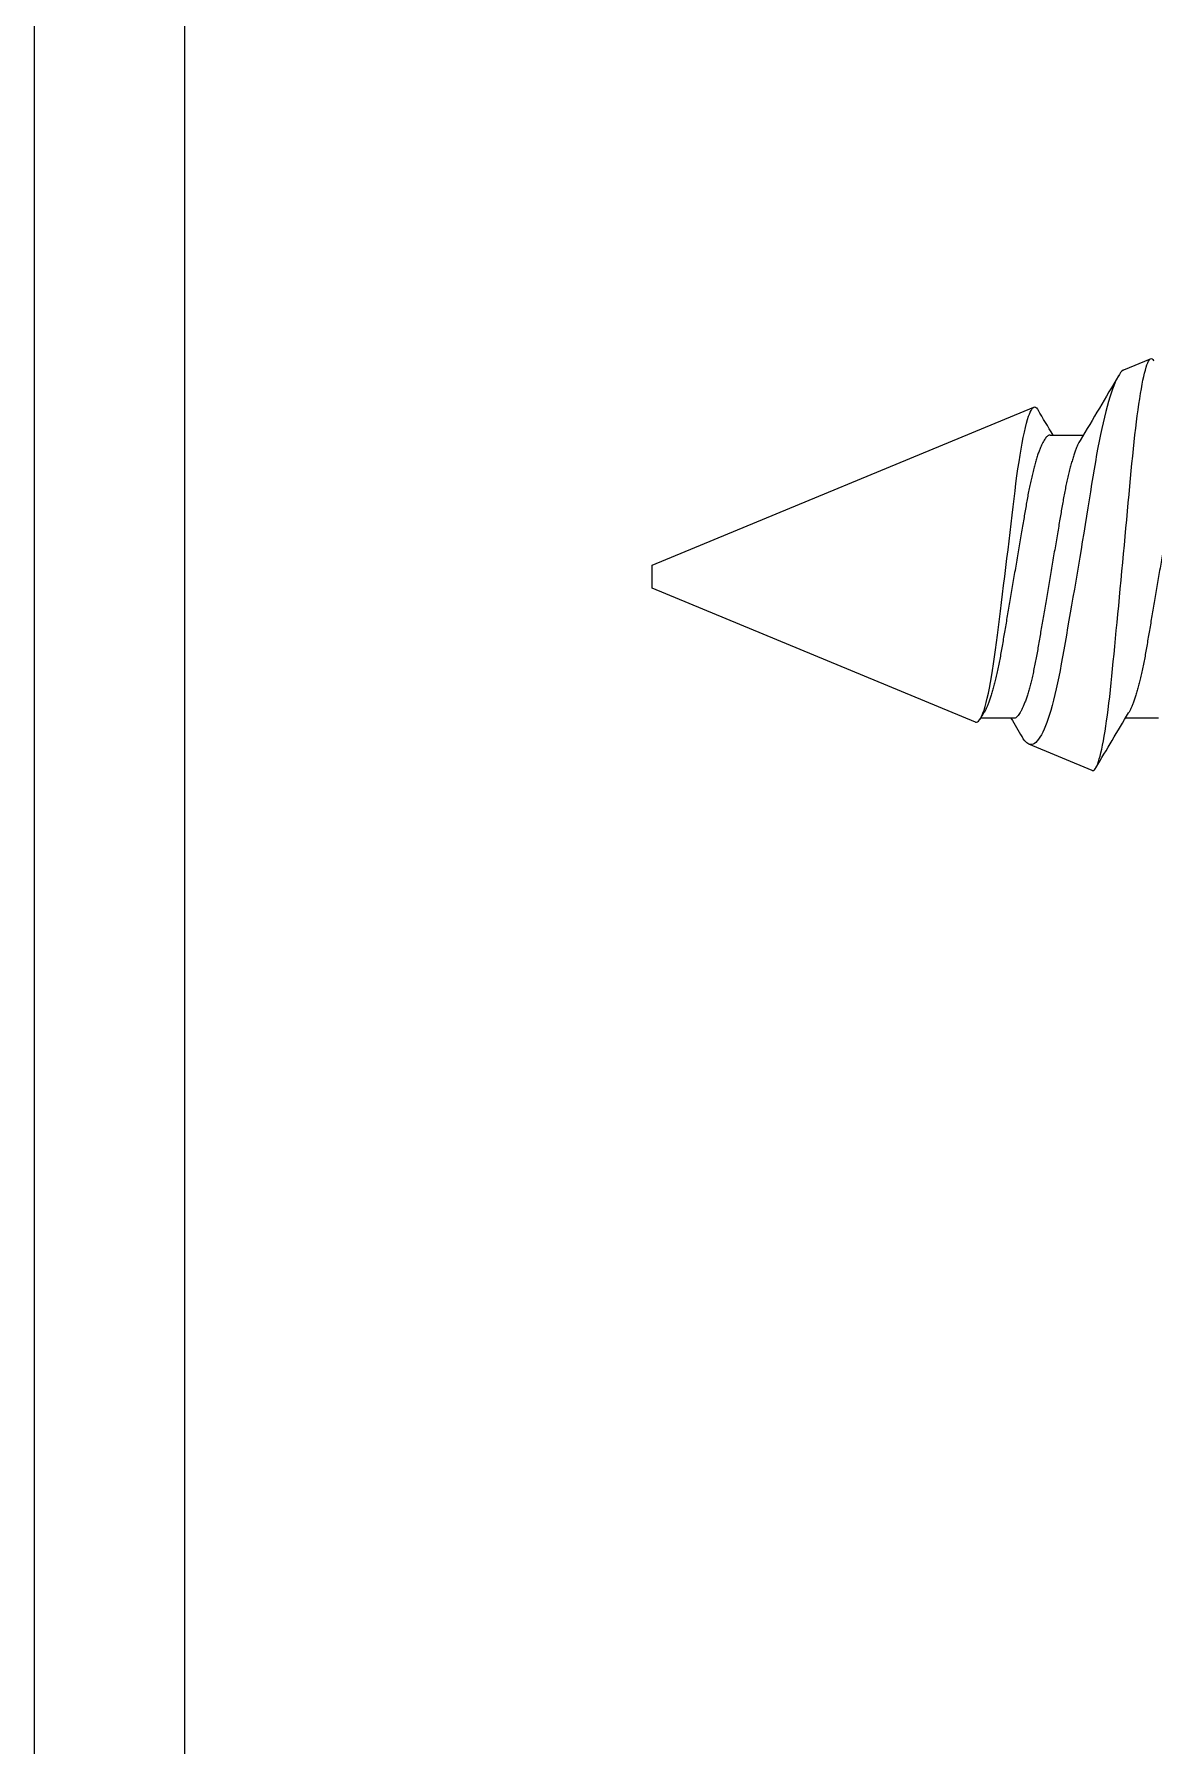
# Model space of a CAD drawing. Extents: x -23 to 190, y -172 to 85.
# Drawn here: x 3.305 to 3.789, y 50.498 to 51.238 of the extents above; entities that cross this region are included whole.
import ezdxf

# ---------------------------------------------------------------- set-up
doc = ezdxf.new("R2010")
doc.units = 0
doc.header["$MEASUREMENT"] = 0
doc.layers.get('0').update_dxf_attribs({"linetype": 'CONTINUOUS'})
doc.layers.add('Ballons', color=7, linetype='CONTINUOUS')
doc.layers.add('FRAME', color=1, linetype='CONTINUOUS')

# ---------------------------------------------------------------- blocks, each defined once
blk = doc.blocks.new('no 10 1 in')
at = {"color": 7, "linetype": 'Continuous', "lineweight": 15}
for p, q in [((55.99868, 25.66646), (55.98717, 25.67123)), ((56.20248, 25.58204), (56.03762, 25.65033)), ((56.03061, 25.63821), (56.01625, 25.63821)), ((56.20248, 25.57704), (56.20248, 25.58204)), ((56.20248, 25.57204), (56.20248, 25.57704)), ((56.06283, 25.5142), (56.20248, 25.57204)), ((55.98373, 25.51587), (55.99809, 25.51587)), ((56.04623, 25.51587), (56.06059, 25.51587)), ((56.01239, 25.4933), (56.03975, 25.50464))]:
    blk.add_line(p, q, dxfattribs=at)
at = {"color": 7, "linetype": 'Continuous', "lineweight": 15, "flags": 128}
for points in [[(56.01239, 25.4933), (56.01208, 25.49325), (56.01176, 25.49334), (56.01143, 25.49359), (56.0111, 25.49398), (56.01076, 25.49453), (56.01041, 25.49524), (56.01005, 25.49611), (56.0097, 25.49713), (56.00935, 25.49826), (56.009, 25.49952), (56.00865, 25.50094), (56.0083, 25.50249), (56.00794, 25.50421), (56.00758, 25.50607), (56.00722, 25.50807), (56.00687, 25.51021), (56.00653, 25.51239), (56.00619, 25.5147), (56.00585, 25.51712), (56.00552, 25.51966), (56.00518, 25.52236), (56.00486, 25.52516), (56.00453, 25.52809), (56.00422, 25.53111), (56.00392, 25.5341), (56.00362, 25.53716), (56.00331, 25.54032), (56.00299, 25.54354), (56.00267, 25.54689), (56.00234, 25.55029), (56.002, 25.55377), (56.00166, 25.55729), (56.00132, 25.56087), (56.00097, 25.56447), (56.00062, 25.56813), (56.00027, 25.57181), (55.99992, 25.57558), (55.99956, 25.57936), (55.9992, 25.58318), (55.99884, 25.58698), (55.9985, 25.59067), (55.99816, 25.59433), (55.99782, 25.598), (55.99748, 25.60163), (55.99714, 25.60531), (55.99681, 25.60895), (55.99647, 25.61255), (55.99615, 25.6161), (55.99584, 25.61946), (55.99554, 25.62275), (55.99524, 25.62599), (55.99493, 25.62915), (55.99461, 25.6323), (55.99429, 25.63535), (55.99395, 25.63833), (55.99362, 25.6412), (55.99328, 25.64396), (55.99294, 25.6466), (55.99259, 25.64915), (55.99225, 25.65158), (55.99189, 25.65392), (55.99153, 25.65614), (55.99118, 25.65823), (55.99082, 25.66017), (55.99047, 25.66193), (55.99013, 25.66354), (55.98978, 25.66502), (55.98944, 25.66634), (55.9891, 25.66753), (55.98876, 25.66857), (55.98842, 25.66944), (55.98809, 25.67015), (55.98778, 25.67067), (55.98747, 25.67103), (55.98717, 25.67123), (55.98686, 25.67127), (55.98655, 25.67116), (55.98623, 25.67088), (55.9859, 25.67044), (55.98582, 25.67029)], [(55.99867, 25.66645), (55.99906, 25.66626), (55.99958, 25.66584), (56.00012, 25.66524), (56.00068, 25.66447), (56.00126, 25.6635), (56.00185, 25.66236), (56.00245, 25.66104), (56.00306, 25.65954), (56.00362, 25.65804), (56.00418, 25.6564), (56.00475, 25.65462), (56.00532, 25.65271), (56.00591, 25.65062), (56.0065, 25.6484), (56.00709, 25.64604), (56.00768, 25.64356), (56.00825, 25.64104), (56.00881, 25.63841), (56.00938, 25.63567), (56.00994, 25.63282), (56.01051, 25.62981), (56.01106, 25.62672), (56.01162, 25.6235), (56.01216, 25.62021), (56.01267, 25.61696), (56.0132, 25.61365), (56.01374, 25.61025), (56.0143, 25.60679), (56.01488, 25.6032), (56.01547, 25.59957), (56.01607, 25.59587), (56.01669, 25.59215), (56.01724, 25.58878), (56.01781, 25.5854), (56.01838, 25.58199), (56.01895, 25.57858), (56.01954, 25.57511), (56.02013, 25.57165), (56.02072, 25.56819), (56.02131, 25.56475), (56.02188, 25.56147), (56.02245, 25.55821), (56.02302, 25.55498), (56.02358, 25.5518), (56.02415, 25.54861), (56.02471, 25.54547), (56.02526, 25.54239), (56.02581, 25.53937), (56.02632, 25.53655), (56.02685, 25.53382), (56.02739, 25.53116), (56.02795, 25.5286), (56.02853, 25.52609), (56.02913, 25.52369), (56.02973, 25.5214), (56.03035, 25.51923), (56.03091, 25.51741), (56.03147, 25.51569), (56.03204, 25.51408), (56.03261, 25.51258), (56.0332, 25.51118), (56.03379, 25.5099), (56.03439, 25.50875), (56.03498, 25.50773), (56.03558, 25.50682), (56.03619, 25.50606), (56.03679, 25.50545), (56.03738, 25.50498), (56.03799, 25.50465), (56.03858, 25.50449), (56.03917, 25.50448), (56.03975, 25.50464)], [(56.06283, 25.5142), (56.0624, 25.51412), (56.06196, 25.51426), (56.06152, 25.51459), (56.06105, 25.51515), (56.06057, 25.51592), (56.06009, 25.5169), (56.05963, 25.51804), (56.05916, 25.51937), (56.05869, 25.52088), (56.05821, 25.52262), (56.05773, 25.52455), (56.05726, 25.52666), (56.0568, 25.52887), (56.05635, 25.53125), (56.05591, 25.53377), (56.05547, 25.53651), (56.05504, 25.53939), (56.05462, 25.5424), (56.05421, 25.54543), (56.05381, 25.54857), (56.0534, 25.55179), (56.05296, 25.55518), (56.05252, 25.55864), (56.05208, 25.56216), (56.05161, 25.56582), (56.05115, 25.56953), (56.05068, 25.57327), (56.05021, 25.57714), (56.04973, 25.58102), (56.04925, 25.5849), (56.04879, 25.58867), (56.04834, 25.59243), (56.04789, 25.59615), (56.04744, 25.59993), (56.047, 25.60364), (56.04656, 25.60728), (56.04616, 25.61072), (56.04576, 25.61408), (56.04535, 25.61733), (56.04492, 25.62056), (56.04449, 25.62366), (56.04404, 25.62663), (56.04359, 25.62949), (56.04313, 25.63219), (56.04267, 25.63473), (56.0422, 25.63717), (56.04172, 25.63942), (56.04125, 25.64148), (56.04078, 25.64331), (56.04032, 25.64494), (56.03987, 25.64637), (56.03952, 25.64732), (56.03918, 25.64815), (56.03885, 25.64885), (56.03852, 25.64943), (56.0381, 25.64997), (56.0377, 25.65029), (56.0373, 25.6504), (56.03688, 25.65029), (56.03644, 25.64995), (56.03601, 25.64939), (56.03584, 25.6491)]]:
    blk.add_lwpolyline(points, dxfattribs=at)
at = {"color": 7, "linetype": 'Continuous', "lineweight": 15}
for centre, radius, start, end in [((59.05265, 27.45483), 3.53833, 210.40835, 210.93575), ((53.5644, 27.11374), 2.87282, 329.09511, 329.348), ((53.18977, 23.8351), 3.27286, 30.4626, 30.94858), ((54.28374, 24.45196), 2.07102, 30.90345, 30.98763), ((57.83153, 24.44648), 2.07999, 149.06041, 149.31577), ((56.03567, 25.51137), 0.00787, 301.14739, 333.95966)]:
    blk.add_arc(centre, radius, start, end, dxfattribs=at)
for points, knots in [([(55.96811, 25.63821), (55.96827, 25.6382), (55.96859, 25.63816), (55.9691, 25.63789), (55.96962, 25.63746), (55.97016, 25.63683), (55.97071, 25.63602), (55.97127, 25.63502), (55.97184, 25.63384), (55.97243, 25.63245), (55.97304, 25.63085), (55.97365, 25.62904), (55.97426, 25.62705), (55.97487, 25.62489), (55.97547, 25.62258), (55.97605, 25.62017), (55.97661, 25.61767), (55.97714, 25.61512), (55.97766, 25.61247), (55.97816, 25.60976), (55.97864, 25.60697), (55.97913, 25.60409), (55.97963, 25.60111), (55.98017, 25.59797), (55.98073, 25.59469), (55.98131, 25.59127), (55.98191, 25.58778), (55.98251, 25.58423), (55.98312, 25.58065), (55.98372, 25.5771), (55.98432, 25.5736), (55.9849, 25.57018), (55.98548, 25.56679), (55.98605, 25.56345), (55.98661, 25.56017), (55.98715, 25.55696), (55.98768, 25.55385), (55.9882, 25.55079), (55.98871, 25.54779), (55.98921, 25.54485), (55.98973, 25.54199), (55.99027, 25.53922), (55.99083, 25.53653), (55.9914, 25.534), (55.99197, 25.53162), (55.99254, 25.5294), (55.99312, 25.52732), (55.9937, 25.5254), (55.99429, 25.52363), (55.99487, 25.52204), (55.99546, 25.52062), (55.99604, 25.51938), (55.99645, 25.51859), (55.99666, 25.51826), (55.99668, 25.51824)], [0, 0, 0, 0, 0.018425, 0.037098, 0.055995, 0.075092, 0.094361, 0.113774, 0.1333, 0.152908, 0.173502, 0.194114, 0.214705, 0.235237, 0.255675, 0.275982, 0.295213, 0.314265, 0.333111, 0.351727, 0.370105, 0.388591, 0.407319, 0.426267, 0.446323, 0.466559, 0.486941, 0.507436, 0.528005, 0.548612, 0.568283, 0.587921, 0.607494, 0.626969, 0.646317, 0.665508, 0.684513, 0.703307, 0.722741, 0.74198, 0.761439, 0.781155, 0.801099, 0.821241, 0.840622, 0.860124, 0.879715, 0.899364, 0.919038, 0.938704, 0.95833, 0.977882, 0.998253, 1, 1, 1, 1]), ([(56.01767, 25.63584), (56.01783, 25.63557), (56.01817, 25.63497), (56.01872, 25.63383), (56.01931, 25.63245), (56.01991, 25.63085), (56.02053, 25.62904), (56.02114, 25.62705), (56.02175, 25.62489), (56.02234, 25.62258), (56.02292, 25.62017), (56.02348, 25.61767), (56.02402, 25.61512), (56.02453, 25.61247), (56.02503, 25.60976), (56.02551, 25.60697), (56.026, 25.60409), (56.02651, 25.60111), (56.02704, 25.59797), (56.0276, 25.59469), (56.02819, 25.59127), (56.02878, 25.58778), (56.02938, 25.58423), (56.02999, 25.58065), (56.0306, 25.5771), (56.03119, 25.5736), (56.03178, 25.57018), (56.03235, 25.56679), (56.03292, 25.56345), (56.03348, 25.56017), (56.03403, 25.55696), (56.03456, 25.55385), (56.03508, 25.55079), (56.03559, 25.54779), (56.03609, 25.54485), (56.03661, 25.54199), (56.03715, 25.53922), (56.03771, 25.53653), (56.03827, 25.534), (56.03884, 25.53162), (56.03942, 25.5294), (56.03999, 25.52732), (56.04058, 25.5254), (56.04116, 25.52364), (56.04175, 25.52204), (56.04233, 25.52062), (56.04292, 25.51937), (56.0435, 25.51829), (56.04408, 25.51739), (56.04465, 25.51671), (56.0452, 25.51622), (56.04573, 25.51593), (56.04606, 25.51589), (56.04623, 25.51587)], [0, 0, 0, 0, 0.016551, 0.036076, 0.055684, 0.076279, 0.09689, 0.117481, 0.138014, 0.158452, 0.178759, 0.19799, 0.217041, 0.235888, 0.254503, 0.272882, 0.291368, 0.310096, 0.329043, 0.349099, 0.369335, 0.389718, 0.410212, 0.430781, 0.451388, 0.471059, 0.490697, 0.51027, 0.529746, 0.549094, 0.568285, 0.58729, 0.606083, 0.625518, 0.644756, 0.664216, 0.683932, 0.703876, 0.724018, 0.743399, 0.7629, 0.782492, 0.802141, 0.821815, 0.841481, 0.861106, 0.880659, 0.90103, 0.921251, 0.941289, 0.961112, 0.980691, 1, 1, 1, 1]), ([(56.03061, 25.63821), (56.03077, 25.6382), (56.03109, 25.63816), (56.0316, 25.63789), (56.03212, 25.63746), (56.03266, 25.63683), (56.03321, 25.63602), (56.03377, 25.63502), (56.03434, 25.63384), (56.03493, 25.63245), (56.03554, 25.63085), (56.03615, 25.62904), (56.03676, 25.62705), (56.03737, 25.62489), (56.03797, 25.62258), (56.03855, 25.62017), (56.03911, 25.61767), (56.03964, 25.61512), (56.04016, 25.61247), (56.04066, 25.60976), (56.04114, 25.60697), (56.04163, 25.60409), (56.04213, 25.60111), (56.04267, 25.59797), (56.04323, 25.59469), (56.04381, 25.59127), (56.04441, 25.58778), (56.04501, 25.58423), (56.04562, 25.58065), (56.04622, 25.5771), (56.04682, 25.5736), (56.0474, 25.57018), (56.04798, 25.56679), (56.04855, 25.56345), (56.04911, 25.56017), (56.04965, 25.55696), (56.05018, 25.55385), (56.0507, 25.55079), (56.05121, 25.54779), (56.05171, 25.54485), (56.05224, 25.54199), (56.05277, 25.53922), (56.05333, 25.53653), (56.0539, 25.534), (56.05447, 25.53162), (56.05504, 25.5294), (56.05562, 25.52732), (56.0562, 25.5254), (56.05679, 25.52363), (56.05737, 25.52204), (56.05796, 25.52062), (56.05854, 25.51938), (56.05895, 25.51859), (56.05916, 25.51826), (56.05918, 25.51824)], [0, 0, 0, 0, 0.018425, 0.037098, 0.055995, 0.075092, 0.094361, 0.113774, 0.1333, 0.152908, 0.173502, 0.194114, 0.214705, 0.235238, 0.255676, 0.275983, 0.295213, 0.314265, 0.333111, 0.351727, 0.370105, 0.388591, 0.40732, 0.426267, 0.446323, 0.466559, 0.486942, 0.507436, 0.528005, 0.548612, 0.568283, 0.587921, 0.607494, 0.62697, 0.646318, 0.665508, 0.684514, 0.703307, 0.722742, 0.74198, 0.76144, 0.781155, 0.8011, 0.821242, 0.840623, 0.860124, 0.879716, 0.899365, 0.919039, 0.938705, 0.95833, 0.977883, 0.998254, 1, 1, 1, 1])]:
    blk.add_open_spline(points, degree=3, knots=knots, dxfattribs=at)
blk = doc.blocks.new('3801 1 INCH GLASS STOP')
for points in [[(3.18313, -0.66796), (-0.00087, -0.66796, -0.414214)], [(0.04913, -0.60296), (1.52013, -0.60296, 0.414214), (1.55113, -0.57196), (1.55113, 0.29904, -0.414214), (1.57913, 0.32704, -0.414214), (1.60713, 0.29904), (1.60713, -0.57196, 0.414214), (1.63813, -0.60296), (3.02713, -0.60296, 0.414214)]]:
    blk.add_lwpolyline(points, format="xyb")

msp = doc.modelspace()

# ---------------------------------------------------------------- linework, layer by layer
at = {"layer": 'FRAME'}
for points in [[(3.30494, 51.94772), (3.30494, 48.76372, 0.414214)], [(3.36994, 48.81372), (3.36994, 50.28472, -0.414214), (3.40094, 50.31572), (4.27194, 50.31572, 0.414214), (4.29994, 50.34372), (4.29994, 50.34372, 0.414214), (4.27194, 50.37172), (3.40094, 50.37172, -0.414214), (3.36994, 50.40272), (3.36994, 51.39272, -0.414214)]]:
    msp.add_lwpolyline(points, format="xyb", dxfattribs=at)

# ---------------------------------------------------------------- block references
at = {"layer": 'Ballons', "xscale": -1}
msp.add_blockref('no 10 1 in', (59.77448, 25.42667), dxfattribs=at)
at = {"layer": 'FRAME', "xscale": -1, "rotation": 270}
msp.add_blockref('3801 1 INCH GLASS STOP', (3.9729, 48.76459), dxfattribs=at)

doc.saveas('drawing.dxf')
